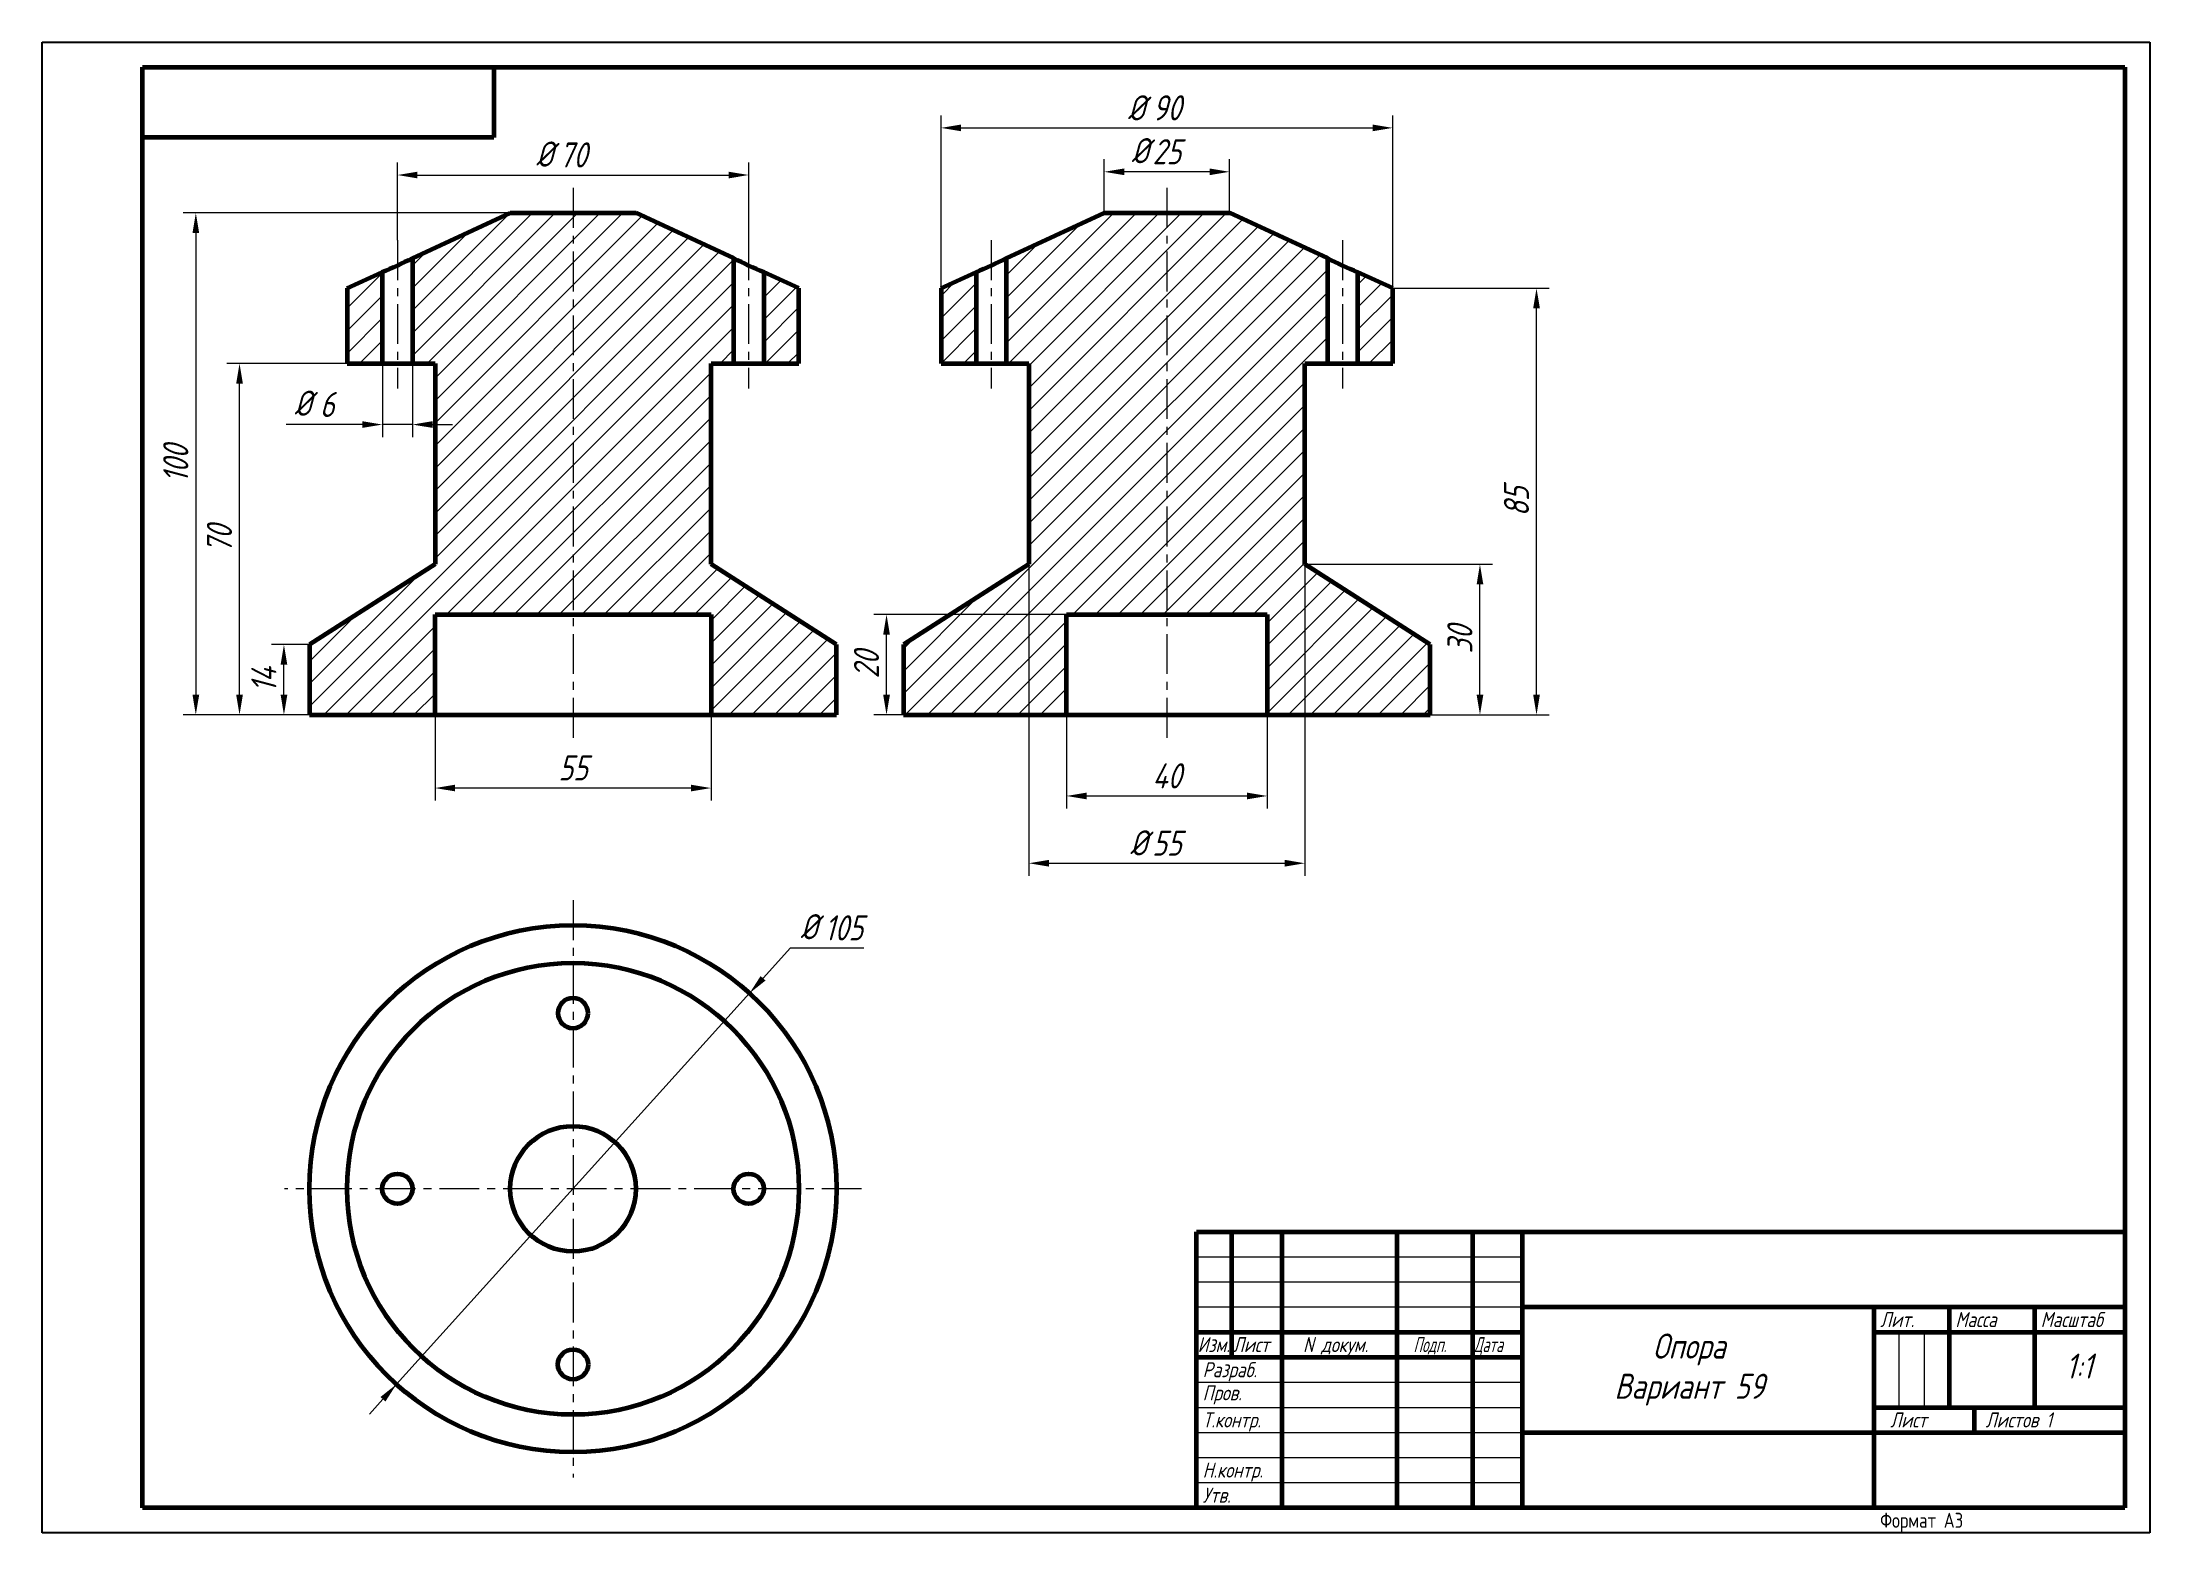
# Model space of a CAD drawing. Header units: millimetres. Extents: x 0 to 420, y 0 to 297.
import ezdxf

# ---------------------------------------------------------------- set-up
doc = ezdxf.new("R2010")
doc.units = ezdxf.units.MM
doc.linetypes.add('осевая', pattern=[50.8, 31.75, -6.35, 6.35, -6.35])
doc.layers.get('0').update_dxf_attribs({"lineweight": 15})
doc.layers.get('DEFPOINTS').update_dxf_attribs({"color": 4})
for name, color, linetype, lineweight in [('Осевая', 7, 'осевая', 15), ('Основная', 7, 'Continuous', 60), ('Размерная', 7, 'Continuous', 18), ('Техт', 7, 'Continuous', 18), ('Штриховка', 7, 'Continuous', 18)]:
    doc.layers.add(name, color=color, linetype=linetype, lineweight=lineweight)
doc.styles.add('ESKD', font='Eskd2__0.ttf', dxfattribs={"oblique": 15, "height": 4})
doc.styles.get("Standard").update_dxf_attribs({"font": 'GOST_A.TTF', "oblique": 15, "height": 5})
doc.dimstyles.new('ESKD', dxfattribs={"dimtxt": 4, "dimasz": 4, "dimexe": 2.5, "dimexo": 0, "dimgap": 1.5, "dimtad": 3, "dimdec": 3, "dimdsep": 46, "dimtxsty": 'Standard', "dimcen": 1.5, "dimdle": 1.25, "dimclrd": 256, "dimclre": 256, "dimclrt": 256, "dimazin": 2, "dimtfac": 0.766667, "dimtdec": 3, "dimtmove": 0, "dimatfit": 0, "dimtvp": 1.5, "dimtolj": 1, "dimtzin": 0, "dimlwd": -1, "dimlwe": -1, "dimarcsym": 0})

# ---------------------------------------------------------------- blocks, each defined once
blk = doc.blocks.new('*D1')
at = {"layer": 'DEFPOINTS', "color": 0, "ltscale": 0.5, "transparency": 16777216}
for p in [(204.12, 162.97), (244.12, 162.97), (244.12, 146.81)]:
    blk.add_point(p, dxfattribs=at)
at = {"layer": 'Размерная', "ltscale": 0.5, "transparency": 16777216}
for p, q in [((204.12, 162.97), (204.12, 144.31)), ((244.12, 162.97), (244.12, 144.31)), ((208.12, 146.81), (240.12, 146.81))]:
    blk.add_line(p, q, dxfattribs=at)
for points in [[(208.12, 147.48), (208.12, 146.15), (204.12, 146.81)], [(240.12, 147.48), (240.12, 146.15), (244.12, 146.81)]]:
    blk.add_solid(points, dxfattribs=at)
at = {"layer": 'Размерная', "ltscale": 0.5, "transparency": 16777216, "insert": (224.12, 150.82), "char_height": 5, "attachment_point": 5}
blk.add_mtext('\\A1;40', dxfattribs=at)
blk = doc.blocks.new('*D2')
at = {"layer": 'DEFPOINTS', "color": 0, "ltscale": 0.5, "transparency": 16777216}
for p in [(78.29, 162.97), (133.29, 162.97), (78.29, 148.39)]:
    blk.add_point(p, dxfattribs=at)
at = {"layer": 'Размерная', "ltscale": 0.5, "transparency": 16777216}
for p, q in [((78.29, 162.97), (78.29, 145.89)), ((133.29, 162.97), (133.29, 145.89)), ((129.29, 148.39), (82.29, 148.39))]:
    blk.add_line(p, q, dxfattribs=at)
for points in [[(82.29, 149.06), (82.29, 147.73), (78.29, 148.39)], [(129.29, 149.06), (129.29, 147.73), (133.29, 148.39)]]:
    blk.add_solid(points, dxfattribs=at)
at = {"layer": 'Размерная', "ltscale": 0.5, "transparency": 16777216, "insert": (105.79, 152.4), "char_height": 5, "attachment_point": 5}
blk.add_mtext('\\A1;55', dxfattribs=at)
blk = doc.blocks.new('*D3')
at = {"layer": 'DEFPOINTS', "color": 0, "ltscale": 0.5, "transparency": 16777216}
for p in [(140.79, 270.53), (70.79, 257.52), (140.79, 257.52)]:
    blk.add_point(p, dxfattribs=at)
at = {"layer": 'Размерная', "ltscale": 0.5, "transparency": 16777216}
for p, q in [((70.79, 257.52), (70.79, 273.03)), ((140.79, 257.52), (140.79, 273.03)), ((74.79, 270.53), (136.79, 270.53))]:
    blk.add_line(p, q, dxfattribs=at)
for points in [[(74.79, 271.19), (74.79, 269.86), (70.79, 270.53)], [(136.79, 271.19), (136.79, 269.86), (140.79, 270.53)]]:
    blk.add_solid(points, dxfattribs=at)
at = {"layer": 'Размерная', "ltscale": 0.5, "transparency": 16777216, "insert": (105.79, 274.53), "char_height": 5, "attachment_point": 5}
blk.add_mtext('\\A1;70', dxfattribs=at)
blk = doc.blocks.new('*D4')
at = {"layer": 'DEFPOINTS', "color": 0, "ltscale": 0.5, "transparency": 16777216}
for p in [(211.62, 271.17), (211.62, 262.97), (236.62, 262.97)]:
    blk.add_point(p, dxfattribs=at)
at = {"layer": 'Размерная', "ltscale": 0.5, "transparency": 16777216}
for p, q in [((211.62, 262.97), (211.62, 273.67)), ((236.62, 262.97), (236.62, 273.67)), ((232.62, 271.17), (215.62, 271.17))]:
    blk.add_line(p, q, dxfattribs=at)
for points in [[(215.62, 271.83), (215.62, 270.5), (211.62, 271.17)], [(232.62, 271.83), (232.62, 270.5), (236.62, 271.17)]]:
    blk.add_solid(points, dxfattribs=at)
at = {"layer": 'Размерная', "ltscale": 0.5, "transparency": 16777216, "insert": (224.12, 275.17), "char_height": 5, "attachment_point": 5}
blk.add_mtext('\\A1;25', dxfattribs=at)
blk = doc.blocks.new('*D5')
at = {"layer": 'DEFPOINTS', "color": 0, "ltscale": 0.5, "transparency": 16777216}
for p in [(269.12, 279.92), (179.12, 247.97), (269.12, 247.97)]:
    blk.add_point(p, dxfattribs=at)
at = {"layer": 'Размерная', "ltscale": 0.5, "transparency": 16777216}
for p, q in [((179.12, 247.97), (179.12, 282.42)), ((269.12, 247.97), (269.12, 282.42)), ((183.12, 279.92), (265.12, 279.92))]:
    blk.add_line(p, q, dxfattribs=at)
for points in [[(183.12, 280.59), (183.12, 279.25), (179.12, 279.92)], [(265.12, 280.59), (265.12, 279.25), (269.12, 279.92)]]:
    blk.add_solid(points, dxfattribs=at)
at = {"layer": 'Размерная', "ltscale": 0.5, "transparency": 16777216, "insert": (224.12, 283.92), "char_height": 5, "attachment_point": 5}
blk.add_mtext('\\A1;90', dxfattribs=at)
blk = doc.blocks.new('*D6')
at = {"layer": 'DEFPOINTS', "color": 0, "ltscale": 0.5, "transparency": 16777216}
for p in [(196.62, 192.97), (251.62, 192.97), (251.62, 133.41)]:
    blk.add_point(p, dxfattribs=at)
at = {"layer": 'Размерная', "ltscale": 0.5, "transparency": 16777216}
for p, q in [((196.62, 192.97), (196.62, 130.91)), ((251.62, 192.97), (251.62, 130.91)), ((200.62, 133.41), (247.62, 133.41))]:
    blk.add_line(p, q, dxfattribs=at)
for points in [[(200.62, 134.08), (200.62, 132.74), (196.62, 133.41)], [(247.62, 134.08), (247.62, 132.74), (251.62, 133.41)]]:
    blk.add_solid(points, dxfattribs=at)
at = {"layer": 'Размерная', "ltscale": 0.5, "transparency": 16777216, "insert": (224.12, 137.41), "char_height": 5, "attachment_point": 5}
blk.add_mtext('\\A1;55', dxfattribs=at)
blk = doc.blocks.new('*D7')
at = {"layer": 'DEFPOINTS', "color": 0, "ltscale": 0.5, "transparency": 16777216}
for p in [(67.79, 232.97), (73.79, 232.97), (67.79, 220.81)]:
    blk.add_point(p, dxfattribs=at)
at = {"layer": 'Размерная', "ltscale": 0.5, "transparency": 16777216}
for p, q in [((67.79, 232.97), (67.79, 218.31)), ((73.79, 232.97), (73.79, 218.31)), ((63.79, 220.81), (48.65, 220.81)), ((73.79, 220.81), (67.79, 220.81)), ((77.79, 220.81), (81.79, 220.81))]:
    blk.add_line(p, q, dxfattribs=at)
for points in [[(63.79, 221.48), (63.79, 220.15), (67.79, 220.81)], [(77.79, 221.48), (77.79, 220.15), (73.79, 220.81)]]:
    blk.add_solid(points, dxfattribs=at)
at = {"layer": 'Размерная', "ltscale": 0.5, "transparency": 16777216, "insert": (54.22, 224.82), "char_height": 5, "attachment_point": 5}
blk.add_mtext('\\A1;  6', dxfattribs=at)
blk = doc.blocks.new('*D8')
at = {"layer": 'DEFPOINTS', "color": 0, "ltscale": 0.5, "transparency": 16777216}
for p in [(93.29, 262.97), (30.62, 162.97), (53.29, 162.97)]:
    blk.add_point(p, dxfattribs=at)
at = {"layer": 'Размерная', "ltscale": 0.5, "transparency": 16777216}
for p, q in [((93.29, 262.97), (28.12, 262.97)), ((30.62, 258.97), (30.62, 166.97)), ((53.29, 162.97), (28.12, 162.97))]:
    blk.add_line(p, q, dxfattribs=at)
for points in [[(29.96, 258.97), (31.29, 258.97), (30.62, 262.97)], [(29.96, 166.97), (31.29, 166.97), (30.62, 162.97)]]:
    blk.add_solid(points, dxfattribs=at)
at = {"layer": 'Размерная', "ltscale": 0.5, "transparency": 16777216, "insert": (26.62, 212.97), "char_height": 5, "attachment_point": 5, "rotation": 90}
blk.add_mtext('\\A1;100', dxfattribs=at)
blk = doc.blocks.new('*D9')
at = {"layer": 'DEFPOINTS', "color": 0, "ltscale": 0.5, "transparency": 16777216}
for p in [(48.18, 176.97), (53.29, 176.97), (53.29, 162.97)]:
    blk.add_point(p, dxfattribs=at)
at = {"layer": 'Размерная', "ltscale": 0.5, "transparency": 16777216}
for p, q in [((53.29, 176.97), (45.68, 176.97)), ((48.18, 166.97), (48.18, 172.97)), ((53.29, 162.97), (45.68, 162.97))]:
    blk.add_line(p, q, dxfattribs=at)
for points in [[(47.52, 172.97), (48.85, 172.97), (48.18, 176.97)], [(47.52, 166.97), (48.85, 166.97), (48.18, 162.97)]]:
    blk.add_solid(points, dxfattribs=at)
at = {"layer": 'Размерная', "ltscale": 0.5, "transparency": 16777216, "insert": (44.18, 169.97), "char_height": 5, "attachment_point": 5, "rotation": 90}
blk.add_mtext('\\A1;14', dxfattribs=at)
blk = doc.blocks.new('*D10')
at = {"layer": 'DEFPOINTS', "color": 0, "ltscale": 0.5, "transparency": 16777216}
for p in [(39.33, 232.97), (60.79, 232.97), (53.29, 162.97)]:
    blk.add_point(p, dxfattribs=at)
at = {"layer": 'Размерная', "ltscale": 0.5, "transparency": 16777216}
for p, q in [((60.79, 232.97), (36.83, 232.97)), ((39.33, 166.97), (39.33, 228.97)), ((53.29, 162.97), (36.83, 162.97))]:
    blk.add_line(p, q, dxfattribs=at)
for points in [[(38.66, 228.97), (40, 228.97), (39.33, 232.97)], [(38.66, 166.97), (40, 166.97), (39.33, 162.97)]]:
    blk.add_solid(points, dxfattribs=at)
at = {"layer": 'Размерная', "ltscale": 0.5, "transparency": 16777216, "insert": (35.33, 197.97), "char_height": 5, "attachment_point": 5, "rotation": 90}
blk.add_mtext('\\A1;70', dxfattribs=at)
blk = doc.blocks.new('*D11')
at = {"layer": 'DEFPOINTS', "color": 0, "ltscale": 0.5, "transparency": 16777216}
for p in [(251.62, 192.97), (286.51, 192.97), (276.62, 162.97)]:
    blk.add_point(p, dxfattribs=at)
at = {"layer": 'Размерная', "ltscale": 0.5, "transparency": 16777216}
for p, q in [((251.62, 192.97), (289.01, 192.97)), ((286.51, 166.97), (286.51, 188.97)), ((276.62, 162.97), (289.01, 162.97))]:
    blk.add_line(p, q, dxfattribs=at)
for points in [[(285.85, 188.97), (287.18, 188.97), (286.51, 192.97)], [(285.85, 166.97), (287.18, 166.97), (286.51, 162.97)]]:
    blk.add_solid(points, dxfattribs=at)
at = {"layer": 'Размерная', "ltscale": 0.5, "transparency": 16777216, "insert": (282.51, 177.97), "char_height": 5, "attachment_point": 5, "rotation": 90}
blk.add_mtext('\\A1;30', dxfattribs=at)
blk = doc.blocks.new('*D12')
at = {"layer": 'DEFPOINTS', "color": 0, "ltscale": 0.5, "transparency": 16777216}
for p in [(269.12, 247.97), (297.78, 247.97), (276.62, 162.97)]:
    blk.add_point(p, dxfattribs=at)
at = {"layer": 'Размерная', "ltscale": 0.5, "transparency": 16777216}
for p, q in [((269.12, 247.97), (300.28, 247.97)), ((297.78, 166.97), (297.78, 243.97)), ((276.62, 162.97), (300.28, 162.97))]:
    blk.add_line(p, q, dxfattribs=at)
for points in [[(297.12, 243.97), (298.45, 243.97), (297.78, 247.97)], [(297.12, 166.97), (298.45, 166.97), (297.78, 162.97)]]:
    blk.add_solid(points, dxfattribs=at)
at = {"layer": 'Размерная', "ltscale": 0.5, "transparency": 16777216, "insert": (293.78, 205.47), "char_height": 5, "attachment_point": 5, "rotation": 90}
blk.add_mtext('\\A1;85', dxfattribs=at)
blk = doc.blocks.new('*D13')
at = {"layer": 'DEFPOINTS', "color": 0, "ltscale": 0.5, "transparency": 16777216}
for p in [(140.97, 107.52), (70.6, 29.59)]:
    blk.add_point(p, dxfattribs=at)
at = {"layer": 'Размерная', "ltscale": 0.5, "transparency": 16777216}
for p, q in [((143.65, 110.49), (149.11, 116.53)), ((149.11, 116.53), (163.74, 116.53)), ((70.6, 29.59), (140.97, 107.52)), ((67.92, 26.62), (65.24, 23.65))]:
    blk.add_line(p, q, dxfattribs=at)
for points in [[(143.16, 110.93), (144.15, 110.04), (140.97, 107.52)], [(67.42, 27.07), (68.41, 26.17), (70.6, 29.59)]]:
    blk.add_solid(points, dxfattribs=at)
at = {"layer": 'Размерная', "ltscale": 0.5, "transparency": 16777216, "insert": (157.17, 120.53), "char_height": 5, "attachment_point": 5}
blk.add_mtext('\\A1;  105', dxfattribs=at)
blk = doc.blocks.new('*D14')
at = {"layer": 'DEFPOINTS', "color": 0, "ltscale": 0.5, "transparency": 16777216}
for p in [(168.26, 182.97), (204.12, 182.97), (171.62, 162.97)]:
    blk.add_point(p, dxfattribs=at)
at = {"layer": 'Размерная', "ltscale": 0.5, "transparency": 16777216}
for p, q in [((204.12, 182.97), (165.76, 182.97)), ((168.26, 166.97), (168.26, 178.97)), ((171.62, 162.97), (165.76, 162.97))]:
    blk.add_line(p, q, dxfattribs=at)
for points in [[(167.59, 178.97), (168.93, 178.97), (168.26, 182.97)], [(167.59, 166.97), (168.93, 166.97), (168.26, 162.97)]]:
    blk.add_solid(points, dxfattribs=at)
at = {"layer": 'Размерная', "ltscale": 0.5, "transparency": 16777216, "insert": (164.26, 172.97), "char_height": 5, "attachment_point": 5, "rotation": 90}
blk.add_mtext('\\A1;20', dxfattribs=at)

msp = doc.modelspace()

# ---------------------------------------------------------------- hatches: boundary and pattern name
at = {"layer": 'Штриховка', "ltscale": 0.5}
h = msp.add_hatch(dxfattribs=at)
h.set_pattern_fill('ANSI31', color=256, style=0)
h.set_pattern_definition([(45, (677.9177, 636.6054), (-2.245064, 2.245064), [])])
h.paths.add_polyline_path([(78.2852, 192.9652), (53.2852, 176.9652), (53.2852, 162.9652), (78.2852, 162.9652), (78.2852, 182.9652), (133.2852, 182.9652), (133.2852, 162.9652), (158.2852, 162.9652), (158.2852, 176.9652), (133.2852, 192.9652), (133.2852, 232.9652), (137.7852, 232.9652), (137.7852, 253.9652), (118.2852, 262.9652), (93.2852, 262.9652), (73.7852, 253.9652), (73.7852, 232.9652), (78.2852, 232.9652)])
h.paths.add_polyline_path([(67.7852, 251.196), (60.7852, 247.9652), (60.7852, 232.9652), (67.7852, 232.9652)], flags=17)
h.paths.add_polyline_path([(150.7852, 247.9652), (143.7852, 251.196), (143.7852, 232.9652), (150.7852, 232.9652)], flags=17)
h = msp.add_hatch(dxfattribs=at)
h.set_pattern_fill('ANSI31', color=256, style=0)
h.paths.add_polyline_path([(224.1204, 262.9652), (211.6204, 262.9652), (192.1204, 253.9652), (192.1204, 232.9652), (196.6204, 232.9652), (196.6204, 192.9652), (171.6204, 176.9652), (171.6204, 162.9652), (204.1204, 162.9652), (204.1204, 182.9652), (224.1204, 182.9652)])
h.paths.add_polyline_path([(186.1204, 251.196), (179.1204, 247.9652), (179.1204, 232.9652), (186.1204, 232.9652)], flags=17)
h.paths.add_polyline_path([(256.1204, 253.9652), (236.6204, 262.9652), (224.1204, 262.9652), (224.1204, 182.9652), (244.1204, 182.9652), (244.1204, 162.9652), (276.6204, 162.9652), (276.6204, 176.9652), (251.6204, 192.9652), (251.6204, 232.9652), (256.1204, 232.9652)])
h.paths.add_polyline_path([(269.1204, 247.9652), (262.1204, 251.196), (262.1204, 232.9652), (269.1204, 232.9652)], flags=17)

# ---------------------------------------------------------------- linework, layer by layer
at = {"color": 7}
for p, q in [((230, 55), (295, 55)), ((230, 50), (295, 50)), ((230, 45), (295, 45)), ((230, 30), (295, 30)), ((230, 25), (295, 25)), ((230, 20), (295, 20)), ((230, 15), (295, 15)), ((230, 10), (295, 10))]:
    msp.add_line(p, q, dxfattribs=at)
for p, q in [((370, 40), (370, 25)), ((370, 40), (370, 25)), ((375, 40), (375, 25)), ((375, 40), (375, 25))]:
    msp.add_line(p, q)
at = {"layer": 'DEFPOINTS'}
for p, q in [((0, 297), (420, 297)), ((0, 0), (0, 297)), ((420, 297), (420, 0)), ((420, 0), (0, 0))]:
    msp.add_line(p, q, dxfattribs=at)
at = {"layer": 'Осевая', "ltscale": 0.25}
for p, q in [((105.7852, 267.9652), (105.7852, 157.9652)), ((224.1204, 267.9652), (224.1204, 157.9652)), ((70.7852, 257.5213), (70.7852, 227.9652)), ((140.7852, 257.5213), (140.7852, 227.9652)), ((189.1204, 257.5213), (189.1204, 227.9652)), ((259.1204, 257.5213), (259.1204, 227.9652)), ((105.7852, 126.0522), (105.7852, 11.0522)), ((163.2852, 68.5522), (48.2852, 68.5522))]:
    msp.add_line(p, q, dxfattribs=at)
at = {"layer": 'Основная', "ltscale": 10}
for p, q in [((20, 5), (20, 292)), ((20, 292), (415, 292)), ((415, 292), (415, 5)), ((230, 5), (230, 60)), ((230, 60), (415, 60)), ((237, 60), (237, 35)), ((247, 60), (247, 5)), ((270, 5), (270, 60)), ((285, 60), (285, 5)), ((295, 5), (295, 60)), ((295, 45), (415, 45)), ((365, 45), (365, 5)), ((380, 45), (380, 25)), ((397, 45), (397, 25)), ((230, 40), (295, 40)), ((365, 40), (415, 40)), ((230, 35), (295, 35)), ((365, 25), (415, 25)), ((385, 24.9639), (385, 19.9639)), ((295, 20), (415, 20)), ((415, 5), (20, 5))]:
    msp.add_line(p, q, dxfattribs=at)
at = {"layer": 'Основная', "ltscale": 0.5}
for p, q in [((90, 292), (90, 278)), ((90, 278), (20, 278))]:
    msp.add_line(p, q, dxfattribs=at)
at = {"layer": 'Основная'}
for p, q in [((73.7852, 253.9652), (93.2852, 262.9652)), ((93.2852, 262.9652), (118.2852, 262.9652)), ((137.7852, 253.9652), (118.2852, 262.9652)), ((192.1204, 253.9652), (211.6204, 262.9652)), ((211.6204, 262.9652), (236.6204, 262.9652)), ((256.1204, 253.9652), (236.6204, 262.9652)), ((73.7852, 253.9652), (73.7852, 232.9652)), ((137.7852, 253.9652), (137.7852, 232.9652)), ((192.1204, 253.9652), (192.1204, 232.9652)), ((256.1204, 253.9652), (256.1204, 232.9652)), ((60.7852, 247.9652), (67.7852, 251.196)), ((60.7852, 247.9652), (60.7852, 232.9652)), ((67.7852, 251.196), (67.7852, 232.9652)), ((150.7852, 247.9652), (143.7852, 251.196)), ((143.7852, 251.196), (143.7852, 232.9652)), ((150.7852, 232.9652), (150.7852, 247.9652)), ((179.1204, 247.9652), (186.1204, 251.196)), ((179.1204, 247.9652), (179.1204, 232.9652)), ((186.1204, 251.196), (186.1204, 232.9652)), ((269.1204, 247.9652), (262.1204, 251.196)), ((262.1204, 251.196), (262.1204, 232.9652)), ((269.1204, 232.9652), (269.1204, 247.9652)), ((60.7852, 232.9652), (78.2852, 232.9652)), ((78.2852, 232.9652), (78.2852, 192.9652)), ((133.2852, 192.9652), (133.2852, 232.9652)), ((133.2852, 232.9652), (150.7852, 232.9652)), ((179.1204, 232.9652), (196.6204, 232.9652)), ((196.6204, 232.9652), (196.6204, 192.9652)), ((251.6204, 192.9652), (251.6204, 232.9652)), ((251.6204, 232.9652), (269.1204, 232.9652)), ((78.2852, 192.9652), (53.2852, 176.9652)), ((158.2852, 176.9652), (133.2852, 192.9652)), ((196.6204, 192.9652), (171.6204, 176.9652)), ((276.6204, 176.9652), (251.6204, 192.9652)), ((78.2852, 162.9652), (78.2852, 182.9652)), ((78.2852, 182.9652), (133.2852, 182.9652)), ((133.2852, 182.9652), (133.2852, 162.9652)), ((204.1204, 162.9652), (204.1204, 182.9652)), ((204.1204, 182.9652), (244.1204, 182.9652)), ((244.1204, 182.9652), (244.1204, 162.9652)), ((53.2852, 176.9652), (53.2852, 162.9652)), ((158.2852, 162.9652), (158.2852, 176.9652)), ((171.6204, 176.9652), (171.6204, 162.9652)), ((276.6204, 162.9652), (276.6204, 176.9652)), ((53.2852, 162.9652), (158.2852, 162.9652)), ((171.6204, 162.9652), (276.6204, 162.9652))]:
    msp.add_line(p, q, dxfattribs=at)
for centre, radius in [((105.7852, 68.5522), 52.5), ((105.7852, 68.5522), 45), ((105.7852, 68.5522), 12.5), ((70.7852, 68.5522), 3), ((140.7852, 68.5522), 3), ((105.7852, 33.5522), 3)]:
    msp.add_circle(centre, radius, dxfattribs=at)
for centre, radius, start, end in [((28.2875, 344.6588), 101.4661, 292.909043, 296.641228), ((183.2828, 344.6588), 101.4661, 243.358772, 247.090957), ((146.6228, 344.6588), 101.4661, 292.909043, 296.641228), ((301.6181, 344.6588), 101.4661, 243.358772, 247.090957), ((105.7852, 103.5522), 3, 90, 270), ((105.7852, 103.5522), 3, 0, 90), ((105.7852, 103.5522), 3, 270, 0)]:
    msp.add_arc(centre, radius, start, end, dxfattribs=at)

# ---------------------------------------------------------------- texts
at = {"layer": 'Размерная', "char_height": 5, "attachment_point": 5, "style": 'ESKD'}
for insert in [(218.0604, 283.9138), (100.1303, 274.7014), (218.795, 275.3783), (51.9717, 225.065), (218.4986, 137.4702), (152.8293, 120.7641)]:
    msp.add_mtext('\\A1;%%c', dxfattribs=dict(at, insert=insert))
at = {"layer": 'Техт', "oblique": 15}
for s, height, p in [('Лит.', 3, (366.2551, 41)), ('Масса', 3, (381.2551, 41)), ('Масштаб', 3, (398.2551, 41)), ('Изм.', 3, (230.2551, 36)), ('Лист', 3, (237.2551, 36)), ('N докум.', 3, (251.2551, 36)), ('Опора', 5, (320.9449, 34.7034)), ('Разраб.', 3, (231.2551, 31)), ('1:1', 5, (403.2273, 30.7219)), ('Пров.', 3, (231.2551, 26.3971)), ('Вариант 59', 5, (313.2981, 26.7034)), ('Т.контр.', 3, (231.2551, 21)), ('Лист', 3, (368.2551, 21)), ('Листов 1', 3, (387.2551, 21)), ('Н.контр.', 3, (231.2551, 11)), ('Утв.', 3, (231.2551, 6))]:
    msp.add_text(s, height=height, dxfattribs=at).set_placement(p)
at = {"layer": 'Техт', "oblique": 15, "width": 0.8}
for s, p in [('Подп.', (273.2551, 36)), ('Дата', (285.2551, 36))]:
    msp.add_text(s, height=3, dxfattribs=at).set_placement(p)
at = {"layer": 'Техт'}
msp.add_text('Формат А3', height=3, dxfattribs=at).set_placement((366.2551, 1))

# ---------------------------------------------------------------- dimensions: what is measured, and where the dimension line sits
at = {"layer": 'Размерная', "ltscale": 0.5}
for base, p1, p2, picture, middle in [((269.1204, 279.9214), (179.1204, 247.9652), (269.1204, 247.9652), '*D5', (224.1204, 283.9232)), ((140.7852, 270.5259), (70.7852, 257.5213), (140.7852, 257.5213), '*D3', (105.7852, 274.5277)), ((211.6204, 271.1683), (236.6204, 262.9652), (211.6204, 262.9652), '*D4', (224.1204, 275.1701)), ((251.6204, 133.4095), (196.6204, 192.9652), (251.6204, 192.9652), '*D6', (224.1204, 137.4113)), ((78.2852, 148.3935), (133.2852, 162.9652), (78.2852, 162.9652), '*D2', (105.7852, 152.3953)), ((244.1204, 146.8144), (204.1204, 162.9652), (244.1204, 162.9652), '*D1', (224.1204, 150.8162))]:
    dim = msp.add_linear_dim(base=base, p1=p1, p2=p2, dimstyle='ESKD', dxfattribs=at)
    dim.commit()
    dim.dimension.update_dxf_attribs({"geometry": picture, "text_midpoint": middle})
for base, p1, p2, picture, middle in [((30.6247, 162.9652), (93.2852, 262.9652), (53.2852, 162.9652), '*D8', (26.6229, 212.9652)), ((297.782, 247.9652), (276.6204, 162.9652), (269.1204, 247.9652), '*D12', (293.7802, 205.4652)), ((39.3303, 232.9652), (53.2852, 162.9652), (60.7852, 232.9652), '*D10', (35.3285, 197.9652)), ((286.5132, 192.9652), (276.6204, 162.9652), (251.6204, 192.9652), '*D11', (282.5114, 177.9652)), ((168.2595, 182.9652), (171.6204, 162.9652), (204.1204, 182.9652), '*D14', (164.2577, 172.9652)), ((48.1825, 176.9652), (53.2852, 162.9652), (53.2852, 176.9652), '*D9', (44.1808, 169.9652))]:
    dim = msp.add_linear_dim(base=base, p1=p1, p2=p2, angle=90, dimstyle='ESKD', dxfattribs=at)
    dim.commit()
    dim.dimension.update_dxf_attribs({"geometry": picture, "text_midpoint": middle})
dim = msp.add_linear_dim(base=(67.7852, 220.8135), p1=(73.7852, 232.9652), p2=(67.7852, 232.9652), text='  6', dimstyle='ESKD', dxfattribs=at)
dim.commit()
dim.dimension.update_dxf_attribs({"geometry": '*D7', "text_midpoint": (54.2191, 224.8171)})
dim = msp.add_diameter_dim_2p(p1=(70.5995, 29.5879), p2=(140.9708, 107.5165), text='  105', dimstyle='ESKD', override={"dimtoh": 1}, dxfattribs=at)
dim.commit()
dim.dimension.update_dxf_attribs({"geometry": '*D13', "text_midpoint": (157.1743, 116.5277), "dimtype": 163})

doc.saveas('drawing.dxf')
